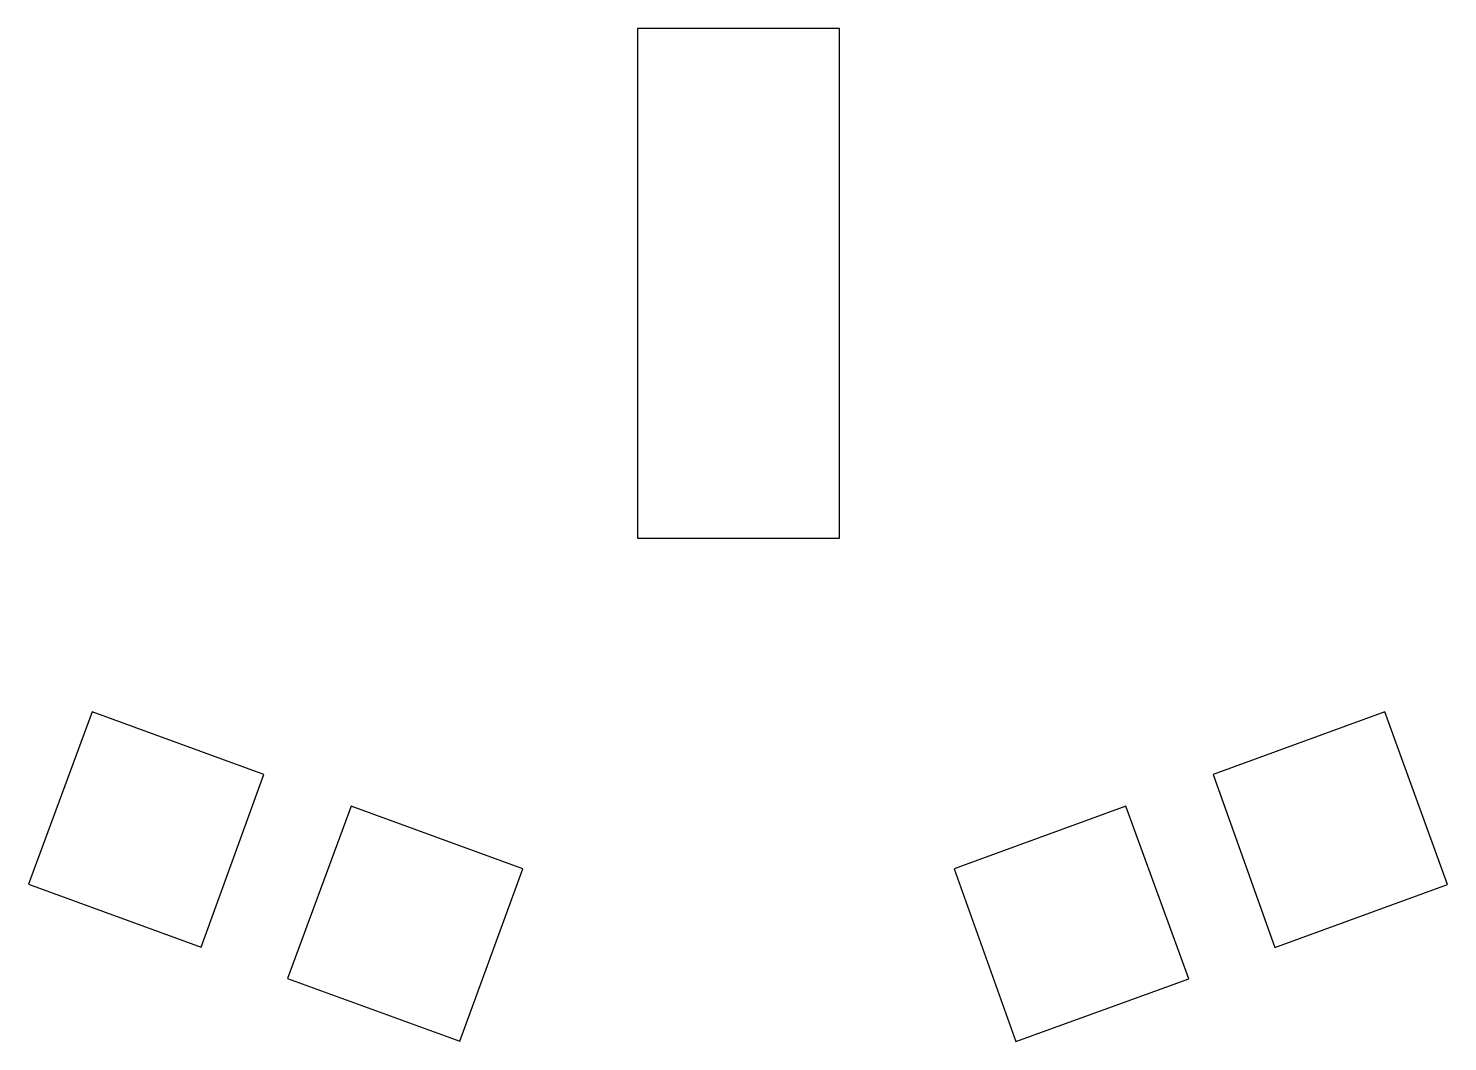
# Model space of a CAD drawing. Header units: millimetres. Extents: x -334 to -187, y 507 to 613.
import ezdxf

# ---------------------------------------------------------------- set-up
doc = ezdxf.new("R2010")
doc.units = ezdxf.units.MM
doc.layers.add('Default', color=18, linetype='Continuous', true_color=0x000000)

msp = doc.modelspace()

# ---------------------------------------------------------------- linework, layer by layer
at = {"layer": 'Default'}
for points in [[(-249.98, 559.79), (-249.98, 612.79), (-270.98, 612.79), (-270.98, 559.79)], [(-327.67, 541.7), (-334.3, 523.78), (-316.35, 517.25), (-309.82, 535.2)], [(-211.15, 535.2), (-204.71, 517.22), (-186.76, 523.75), (-193.29, 541.7)], [(-300.75, 531.9), (-307.37, 513.99), (-289.43, 507.45), (-282.89, 525.4)], [(-238.07, 525.4), (-231.63, 507.42), (-213.68, 513.95), (-220.22, 531.9)]]:
    msp.add_lwpolyline(points, close=True, dxfattribs=at)

doc.saveas('drawing.dxf')
